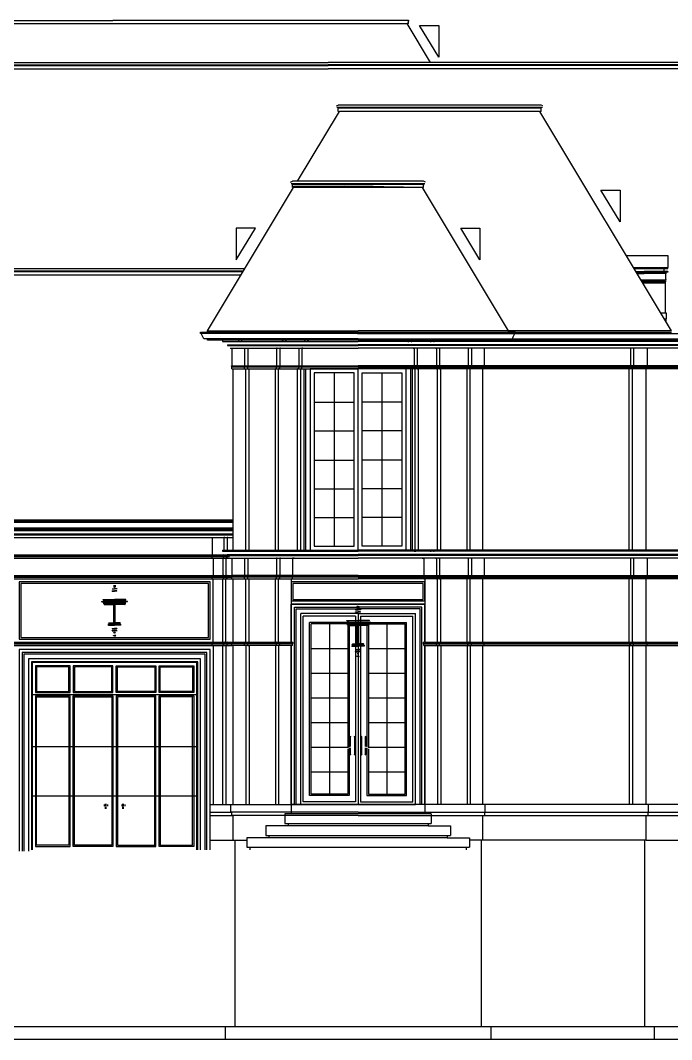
# Model space of a CAD drawing. Header units: metres. Extents: x 0 to 1127, y 0 to 641.
# Drawn here: x 380 to 789, y 0 to 641 of the extents above; entities that cross this region are included whole.
import ezdxf

# ---------------------------------------------------------------- set-up
doc = ezdxf.new("R2010")
doc.units = ezdxf.units.M

msp = doc.modelspace()

# ---------------------------------------------------------------- linework, layer by layer
at = {"layer": 'EL-Door'}
for p, q in [((574.02, 261.5), (574.02, 154.5)), ((610.02, 261.5), (610.02, 154.5)), ((562.54, 246), (585.5, 246)), ((598.54, 246), (621.5, 246)), ((562.54, 230.5), (585.5, 230.5)), ((598.54, 230.5), (621.5, 230.5)), ((562.54, 215), (585.5, 215)), ((598.54, 215), (621.5, 215)), ((562.54, 199.5), (585.5, 199.5)), ((598.54, 199.5), (621.5, 199.5)), ((562.54, 184), (585.5, 184)), ((598.54, 184), (621.5, 184)), ((562.54, 168.5), (585.5, 168.5)), ((598.54, 168.5), (621.5, 168.5))]:
    msp.add_line(p, q, dxfattribs=at)
at = {"layer": 'EL-Door', "color": 8}
for p, q in [((386.75, 217.1), (491.25, 217.1)), ((386.75, 184.47), (491.25, 184.47)), ((386.75, 153.36), (491.25, 153.36)), ((432.51, 147.97), (432.51, 146.85)), ((433.29, 147.11), (433.29, 148.33)), ((433.79, 147.11), (433.79, 148.33)), ((434.53, 147.94), (434.53, 146.87)), ((443.47, 147.94), (443.47, 146.87)), ((444.21, 147.11), (444.21, 148.33)), ((444.71, 147.11), (444.71, 148.33)), ((445.49, 147.97), (445.49, 146.85)), ((433.29, 145.13), (433.29, 146.61)), ((433.79, 145.13), (433.79, 146.61)), ((444.21, 145.13), (444.21, 146.61)), ((444.71, 145.13), (444.71, 146.61))]:
    msp.add_line(p, q, dxfattribs=at)
at = {"layer": 'EL-Door', "color": 1}
for points in [[(592, 148), (556.04, 148), (556.04, 268)], [(592, 268), (556.04, 268)], [(592, 268), (592, 148), (628.04, 148), (628.04, 268)], [(592, 268), (628.04, 268)], [(493, 119.5), (493, 239.5), (385, 239.5), (385, 118.5)]]:
    msp.add_lwpolyline(points, dxfattribs=at)
at = {"layer": 'EL-Door'}
for points in [[(590.5, 266.5), (557.54, 266.5)], [(590.5, 266.5), (590.5, 149.5), (557.54, 149.5), (557.54, 266.5)], [(593.5, 266.5), (593.5, 149.5), (626.54, 149.5), (626.54, 266.5)], [(593.5, 266.5), (626.54, 266.5)], [(586.5, 183.32), (586.5, 153.5), (561.54, 153.5), (561.54, 262.5)], [(586.5, 262.5), (561.54, 262.5)], [(585.5, 261.5), (562.54, 261.5)], [(585.5, 183), (585.5, 154.5), (562.54, 154.5), (562.54, 261.5)], [(585.5, 261.5), (585.5, 183.58)], [(586.5, 262.5), (586.5, 184.08)], [(597.5, 183.32), (597.5, 153.5), (622.54, 153.5), (622.54, 262.5)], [(597.5, 262.5), (597.5, 184.08)], [(597.5, 262.5), (622.54, 262.5)], [(598.5, 183), (598.5, 154.5), (621.54, 154.5), (621.54, 261.5)], [(598.5, 261.5), (598.5, 183.58)], [(598.5, 261.5), (621.54, 261.5)]]:
    msp.add_lwpolyline(points, dxfattribs=at)
at = {"layer": 'EL-Door', "color": 8, "transparency": 33554687}
for points in [[(491.25, 119.5), (491.25, 237.75), (386.75, 237.75), (386.75, 119.5)], [(490.75, 119.5), (490.75, 237.25), (387.25, 237.25), (387.25, 119.5)]]:
    msp.add_lwpolyline(points, dxfattribs=at)
for points in [[(389.25, 218.33), (411, 218.33), (411, 235.25), (389.25, 235.25)], [(390, 219.08), (410.25, 219.08), (410.25, 234.5), (390, 234.5)], [(413, 218.33), (438, 218.33), (438, 235.25), (413, 235.25)], [(413.75, 219.08), (437.25, 219.08), (437.25, 234.5), (413.75, 234.5)], [(465, 218.33), (440, 218.33), (440, 235.25), (465, 235.25)], [(464.25, 219.08), (440.75, 219.08), (440.75, 234.5), (464.25, 234.5)], [(488.75, 218.33), (467, 218.33), (467, 235.25), (488.75, 235.25)], [(488, 219.08), (467.75, 219.08), (467.75, 234.5), (488, 234.5)], [(389.25, 121.5), (411, 121.5), (411, 216.33), (389.25, 216.33)], [(410.25, 122.25), (390, 122.25), (390, 215.58), (410.25, 215.58)], [(438, 121.5), (413, 121.5), (413, 216.33), (438, 216.33)], [(437.25, 122.25), (413.75, 122.25), (413.75, 215.58), (437.25, 215.58)], [(440, 121.5), (465, 121.5), (465, 216.33), (440, 216.33)], [(440.75, 122.25), (464.25, 122.25), (464.25, 215.58), (440.75, 215.58)], [(488.75, 121.5), (467, 121.5), (467, 216.33), (488.75, 216.33)], [(467.75, 122.25), (488, 122.25), (488, 215.58), (467.75, 215.58)]]:
    msp.add_lwpolyline(points, close=True, dxfattribs=at)
at = {"layer": 'EL-Door', "color": 8, "ltscale": 0.5}
for points in [[(587, 184.34), (587, 190.5), (587.5, 191)], [(587.25, 184.44), (587.25, 190.5), (587.5, 190.75)], [(589.5, 191), (590, 190.5), (590, 179.5), (589.5, 179)], [(589.5, 190.75), (589.75, 190.5), (589.75, 179.5), (589.5, 179.25)], [(594.5, 191), (594, 190.5), (594, 179.5), (594.5, 179)], [(594.5, 190.75), (594.25, 190.5), (594.25, 179.5), (594.5, 179.25)], [(597, 184.34), (597, 190.5), (596.5, 191)], [(596.75, 184.44), (596.75, 190.5), (596.5, 190.75)], [(587.5, 179), (587, 179.5), (587, 183.46)], [(587.5, 179.25), (587.25, 179.5), (587.25, 183.5)], [(596.5, 179.25), (596.75, 179.5), (596.75, 183.5)], [(596.5, 179), (597, 179.5), (597, 183.46)]]:
    msp.add_lwpolyline(points, dxfattribs=at)
at = {"layer": 'EL-Roof', "color": 8}
for p, q in [((212.29, 641.24), (438, 641.24)), ((623.71, 641.24), (438, 641.24)), ((247.12, 613.25), (573.33, 613.25)), ((248, 612.75), (573.33, 612.75)), ((836.83, 613.25), (573.33, 613.25)), ((836.83, 612.75), (573.33, 612.75)), ((707.88, 586.5), (578.71, 586.5)), ((707.03, 586), (579.55, 586)), ((634.09, 538.5), (549.91, 538.5)), ((633.25, 538), (550.75, 538)), ((171.86, 483.65), (520.09, 483.65)), ((172.74, 483.15), (519.79, 483.15)), ((592.3, 444.25), (493.5, 444.25)), ((592, 445), (497.5, 445)), ((591.7, 444.25), (690.5, 444.25)), ((592, 445), (789.08, 445)), ((592, 445), (686.5, 445)), ((675.15, 444.25), (793.09, 444.25)), ((592, 440.87), (497.5, 440.87)), ((592, 440.87), (686.5, 440.87)), ((592, 440.87), (686.5, 440.87)), ((677.18, 440.87), (828.85, 440.87)), ((689, 440.87), (789.08, 440.87)), ((513.5, 325.25), (59, 325.25)), ((513.5, 326), (63, 326)), ((513.5, 321.87), (63, 321.87))]:
    msp.add_line(p, q, dxfattribs=at)
at = {"layer": 'EL-Roof', "color": 1}
for p, q in [((623.71, 641.24), (624.08, 641.24)), ((623.71, 639.24), (623.71, 641.24)), ((213.04, 639.24), (622.96, 639.24)), ((248, 614.75), (573.33, 614.75)), ((248.75, 610.75), (573.33, 610.75)), ((835.83, 614.75), (573.33, 614.75)), ((836.83, 610.75), (573.33, 610.75)), ((173.49, 481.15), (518.59, 481.15))]:
    msp.add_line(p, q, dxfattribs=at)
at = {"layer": 'EL-Roof'}
for p, q in [((707.03, 588), (579.55, 588)), ((707.03, 584), (580.3, 584)), ((707.03, 584), (706.28, 584)), ((708.13, 587.45), (707.03, 588)), ((707.03, 586), (707.41, 586)), ((707.03, 584), (707.03, 586)), ((549.65, 539.45), (550.75, 540)), ((633.25, 540), (550.75, 540)), ((634.35, 539.45), (633.25, 540)), ((550.75, 538), (550.37, 538)), ((550.75, 536), (550.75, 538)), ((550.75, 536), (551.5, 536)), ((633.25, 536), (551.5, 536)), ((633.25, 536), (632.5, 536)), ((633.25, 538), (633.63, 538)), ((633.25, 536), (633.25, 538)), ((172.74, 485.15), (520.99, 485.15)), ((789.08, 446), (686.5, 446))]:
    msp.add_line(p, q, dxfattribs=at)
at = {"layer": 'EL-Roof', "color": 1}
for points in [[(637.65, 614.75), (622.96, 639.24)], [(779.83, 440), (828.85, 440)]]:
    msp.add_lwpolyline(points, dxfattribs=at)
at = {"layer": 'EL-Roof'}
for points in [[(553.9, 540), (580.3, 584)], [(789.08, 446), (706.28, 584)], [(497.5, 446), (551.5, 536)], [(551.5, 536), (601.5, 537)], [(551.5, 536), (551.5, 537), (601.5, 537)], [(633.25, 536), (583.25, 537)], [(686.5, 446), (632.5, 536)], [(497.5, 440), (497.5, 440.87), (495, 440.87), (494.4, 442.2), (493.5, 444.25), (493, 444.25), (493, 445), (497.5, 445), (497.5, 446)], [(497.5, 446), (592, 446)], [(686.5, 446), (592, 446)], [(686.5, 440), (686.5, 440.87), (689, 440.87), (689.6, 442.2), (690.5, 444.25), (691, 444.25), (691, 445), (686.5, 445), (686.5, 446)], [(592, 440), (497.5, 440)], [(592, 440), (686.5, 440)], [(677.7, 440), (789.08, 440)], [(63, 327), (513.5, 327)], [(513.5, 321), (63, 321)]]:
    msp.add_lwpolyline(points, dxfattribs=at)
at = {"layer": 'EL-Stair'}
for points in [[(638.04, 142), (546.04, 142), (546.04, 136), (638.04, 136)], [(638.04, 142), (638.04, 136)], [(548.04, 136), (548.04, 134.5), (534.04, 134.5), (534.04, 128.5), (650.04, 128.5)], [(636.04, 136), (636.04, 134.5), (650.04, 134.5), (650.04, 128.5)], [(536.04, 128.5), (536.04, 127), (522.04, 127), (522.04, 121), (662.04, 121)], [(648.04, 128.5), (648.04, 127), (662.04, 127), (662.04, 121)], [(524.04, 121), (524.04, 119.5)], [(660.04, 121), (660.04, 119.5)]]:
    msp.add_lwpolyline(points, dxfattribs=at)
at = {"layer": 'EL-Trim', "color": 8}
for p, q in [((507.75, 439.25), (592, 439.25)), ((509.87, 437.13), (592, 437.13)), ((509.87, 436.63), (592, 436.63)), ((676.25, 439.25), (592, 439.25)), ((674.13, 437.13), (592, 437.13)), ((674.13, 436.63), (592, 436.63)), ((828.85, 436.63), (674.06, 436.63)), ((828.85, 437.13), (674.12, 437.13)), ((828.85, 439.25), (676.25, 439.25)), ((765.08, 437.13), (765.08, 436.63)), ((767.08, 439.25), (766.58, 439.25)), ((767.08, 440), (767.08, 439.25)), ((767.08, 437.13), (767.08, 436.63)), ((769.08, 439.25), (768.58, 439.25)), ((769.08, 440), (769.08, 439.25)), ((512.75, 435), (592, 435)), ((671.25, 435), (592, 435)), ((828.85, 435), (671.25, 435)), ((763.21, 435), (763.21, 424)), ((765.21, 435), (765.21, 424)), ((512.2, 423.73), (512.75, 424)), ((512.31, 423.25), (592, 423.25)), ((512.75, 424), (592, 424)), ((671.25, 424), (592, 424)), ((671.69, 423.25), (592, 423.25)), ((671.8, 423.73), (671.25, 424)), ((828.84, 424), (671.25, 424)), ((828.84, 423.25), (671.67, 423.25)), ((763.75, 423.73), (763.21, 424)), ((765.75, 423.73), (765.21, 424)), ((774.38, 423.73), (773.83, 424)), ((592, 423), (512.56, 423)), ((592, 423), (671.44, 423)), ((671.25, 423), (828.84, 423)), ((762.46, 308), (762.46, 422)), ((763.21, 422), (763.21, 423)), ((764.46, 308), (764.46, 422)), ((765.21, 422), (765.21, 423)), ((767.08, 308), (767.08, 307.25)), ((769.08, 308), (769.08, 307.25)), ((506.75, 307.25), (592, 307.25)), ((509.88, 305.13), (592, 305.13)), ((509.91, 304.63), (592, 304.63)), ((987.58, 307.25), (592, 307.25)), ((984.47, 305.13), (592, 305.13)), ((984.46, 304.63), (592, 304.63)), ((763.21, 303), (763.21, 292)), ((763.71, 303), (763.21, 303)), ((765.08, 305.13), (765.08, 304.63)), ((765.21, 303), (765.21, 292)), ((765.71, 303), (765.21, 303)), ((767.08, 305.13), (767.08, 304.63)), ((592, 291.25), (512.31, 291.25)), ((592, 291), (512.56, 291)), ((592, 292), (512.75, 292)), ((592, 292), (981.58, 292)), ((592, 291.25), (982.03, 291.25)), ((592, 291), (981.77, 291)), ((762.45, 250), (762.45, 290)), ((763.75, 291.73), (763.21, 292)), ((763.21, 290), (763.21, 291)), ((764.45, 250), (764.45, 290)), ((765.75, 291.73), (765.21, 292)), ((765.21, 290), (765.21, 291)), ((551.24, 249.25), (512.33, 249.25)), ((550.98, 249), (512.75, 249)), ((632.84, 249.25), (671.67, 249.25)), ((633.1, 249), (671.25, 249)), ((671.25, 249), (981.77, 249, 0.75)), ((671.67, 249.25), (982.04, 249.25)), ((763.21, 248), (762.45, 248)), ((763.76, 249.73), (763.21, 250)), ((763.21, 248), (763.21, 249)), ((763.21, 249), (763.4, 249)), ((764.45, 248), (764.46, 148)), ((765.76, 249.73), (765.21, 250)), ((765.21, 249), (765.4, 249)), ((765.21, 248), (765.21, 249)), ((499, 143), (512.46, 143)), ((592, 143), (512, 143)), ((592, 143), (982.33, 143))]:
    msp.add_line(p, q, dxfattribs=at)
for points in [[(762.46, 250), (762.46, 250)], [(762.46, 248), (762.46, 148)]]:
    msp.add_lwpolyline(points, dxfattribs=at)
at = {"layer": 'EL-Window'}
for p, q in [((577.01, 419.5), (577.01, 310.5)), ((607.01, 419.5), (607.01, 310.5)), ((564.5, 401), (589.52, 401)), ((619.5, 401), (594.53, 401)), ((564.5, 383), (589.52, 383)), ((619.5, 383), (594.53, 383)), ((564.5, 364.5), (589.52, 364.5)), ((619.5, 364.5), (594.53, 364.5)), ((564.5, 346.5), (589.52, 346.5)), ((619.5, 346.5), (594.53, 346.5)), ((564.5, 328.5), (589.52, 328.5)), ((619.5, 328.5), (594.53, 328.5))]:
    msp.add_line(p, q, dxfattribs=at)
at = {"layer": 'EL-Window', "color": 1}
for points in [[(562, 422), (562, 308), (592.02, 308), (592.02, 422)], [(622, 422), (562, 422)], [(622, 422), (622, 308), (592.03, 308)]]:
    msp.add_lwpolyline(points, dxfattribs=at)
at = {"layer": 'EL-Window', "color": 8}
for points in [[(564.5, 419.5), (564.5, 310.5), (589.52, 310.5), (589.52, 419.5)], [(619.5, 419.5), (619.5, 310.5), (594.53, 310.5), (594.53, 419.5)]]:
    msp.add_lwpolyline(points, close=True, dxfattribs=at)
at = {"layer": 'FP-Footing'}
for p, q in [((514.5, 119.5), (514.5, 8)), ((669.5, 119.5), (669.5, 8)), ((772.08, 119.5), (772.08, 8)), ((1126.8, 8, -24.5), (0, 8, -2.31)), ((508.5, 8), (508.5, 0)), ((675.5, 8), (675.5, 0)), ((778.08, 8), (778.08, 0)), ((1126.8, 0, -24.5), (0, 0, -2.31))]:
    msp.add_line(p, q, dxfattribs=at)
at = {"layer": 'FP-Hatch'}
for p, q in [((437.43, 283.7), (437.5, 283.7)), ((437.5, 283.7), (439, 283.7)), ((437.5, 283.51), (439, 283.51)), ((437.5, 282.2), (439, 282.2)), ((437.69, 282.38), (439, 282.38)), ((438.4, 285.4), (438.34, 285.4)), ((438.4, 285.4), (439, 285.4)), ((439, 285.59), (438.42, 285.59)), ((438.44, 284.65), (439, 284.65)), ((438.53, 284.84), (439, 284.84)), ((439, 285.59), (439.58, 285.59)), ((439.6, 285.4), (439, 285.4)), ((439.47, 284.84), (439, 284.84)), ((439.56, 284.65), (439, 284.65)), ((440.5, 283.7), (439, 283.7)), ((440.5, 283.51), (439, 283.51)), ((440.31, 282.38), (439, 282.38)), ((440.5, 282.2), (439, 282.2)), ((439.6, 285.4), (439.66, 285.4)), ((440.57, 283.7), (440.5, 283.7)), ((431.87, 276.57), (431.87, 276.95)), ((431.87, 276.95), (439, 276.95)), ((431.87, 276.57), (439, 276.57)), ((446.12, 276.95), (439, 276.95)), ((446.12, 276.57), (439, 276.57)), ((446.12, 276.57), (446.12, 276.95)), ((430.87, 275.62), (430.94, 275.62)), ((430.94, 275.45), (430.94, 275.62)), ((430.94, 275.62), (439, 275.62)), ((430.94, 275.45), (431.69, 275.45)), ((431.69, 275.45), (439, 275.45)), ((431.87, 275.26), (439, 275.26)), ((431.87, 274.32), (432.02, 274.32)), ((432.02, 274.32), (439, 274.32)), ((432.36, 274.13), (432.21, 274.13)), ((432.36, 274.13), (439, 274.13)), ((432.44, 273.76), (432.37, 273.76)), ((432.44, 273.76), (438.81, 273.76)), ((432.63, 273.68), (438.55, 273.68)), ((438.55, 262.04), (438.55, 273.76)), ((438.62, 262.04), (438.62, 273.76)), ((447.06, 275.62), (439, 275.62)), ((446.31, 275.45), (439, 275.45)), ((446.12, 275.26), (439, 275.26)), ((445.97, 274.32), (439, 274.32)), ((445.64, 274.13), (439, 274.13)), ((445.55, 273.76), (439.19, 273.76)), ((439.37, 262.04), (439.37, 273.76)), ((439.45, 262.04), (439.45, 273.76)), ((445.36, 273.68), (439.45, 273.68)), ((445.55, 273.76), (445.63, 273.76)), ((445.64, 274.13), (445.79, 274.13)), ((446.12, 274.32), (445.97, 274.32)), ((447.06, 275.45), (446.31, 275.45)), ((447.06, 275.45), (447.06, 275.62)), ((447.13, 275.62), (447.06, 275.62)), ((590.45, 270.51), (590.51, 270.51)), ((590.51, 270.51), (592.01, 270.51)), ((590.51, 270.32), (592.01, 270.32)), ((591.41, 272.21), (591.36, 272.21)), ((591.41, 272.21), (592.01, 272.21)), ((592.01, 272.4), (591.43, 272.4)), ((591.45, 271.46), (592.01, 271.46)), ((591.54, 271.65), (592.01, 271.65)), ((592.01, 272.4), (592.59, 272.4)), ((592.61, 272.21), (592.01, 272.21)), ((592.48, 271.65), (592.01, 271.65)), ((592.58, 271.46), (592.01, 271.46)), ((593.51, 270.51), (592.01, 270.51)), ((593.51, 270.32), (592.01, 270.32)), ((592.61, 272.21), (592.67, 272.21)), ((593.58, 270.51), (593.51, 270.51)), ((584.89, 263.39), (584.89, 263.76)), ((584.89, 263.76), (592.01, 263.76)), ((584.89, 263.39), (592.01, 263.39)), ((590.51, 269.01), (592.01, 269.01)), ((590.7, 269.2), (592.01, 269.2)), ((593.33, 269.2), (592.01, 269.2)), ((593.51, 269.01), (592.01, 269.01)), ((599.14, 263.76), (592.01, 263.76)), ((599.14, 263.39), (592.01, 263.39)), ((599.14, 263.39), (599.14, 263.76)), ((434.79, 260.94), (434.86, 260.94)), ((434.86, 260.86), (434.86, 260.94)), ((434.86, 260.94), (439, 260.94)), ((434.86, 260.86), (435.05, 260.86)), ((435.05, 260.86), (439, 260.86)), ((435.14, 260.76), (435.88, 260.76)), ((435.3, 262.04), (435.23, 262)), ((435.25, 261.47), (435.25, 261.66)), ((435.25, 261.66), (439, 261.66)), ((435.25, 261.47), (439, 261.47)), ((435.3, 262.04), (439, 262.04)), ((435.47, 262.11), (438.55, 262.11)), ((435.88, 260.76), (439, 260.76)), ((437.43, 257.15), (437.5, 257.15)), ((437.5, 258.65), (439, 258.65)), ((437.5, 257.34), (439, 257.34)), ((437.5, 257.15), (439, 257.15)), ((437.69, 258.47), (439, 258.47)), ((442.7, 262.04), (439, 262.04)), ((442.75, 261.66), (439, 261.66)), ((442.75, 261.47), (439, 261.47)), ((443.14, 260.94), (439, 260.94)), ((442.95, 260.86), (439, 260.86)), ((442.12, 260.76), (439, 260.76)), ((440.5, 258.65), (439, 258.65)), ((440.31, 258.47), (439, 258.47)), ((440.5, 257.34), (439, 257.34)), ((440.5, 257.15), (439, 257.15)), ((442.53, 262.11), (439.45, 262.11)), ((440.57, 257.15), (440.5, 257.15)), ((442.86, 260.76), (442.12, 260.76)), ((442.7, 262.04), (442.77, 262)), ((442.75, 261.47), (442.75, 261.66)), ((443.14, 260.86), (442.95, 260.86)), ((443.14, 260.86), (443.14, 260.94)), ((443.21, 260.94), (443.14, 260.94)), ((583.88, 262.44), (583.95, 262.44)), ((583.95, 262.26), (583.95, 262.44)), ((583.95, 262.44), (592.01, 262.44)), ((583.95, 262.26), (584.7, 262.26)), ((584.7, 262.26), (592.01, 262.26)), ((584.89, 262.07), (592.01, 262.07)), ((584.89, 261.14), (585.04, 261.14)), ((585.04, 261.14), (592.01, 261.14)), ((585.38, 260.95), (585.23, 260.95)), ((585.38, 260.95), (592.01, 260.95)), ((585.46, 260.57), (585.38, 260.57)), ((585.46, 260.57), (591.83, 260.57)), ((585.65, 260.5), (591.56, 260.5)), ((591.56, 248.85), (591.56, 260.57)), ((591.64, 248.85), (591.64, 260.57)), ((600.08, 262.44), (592.01, 262.44)), ((599.33, 262.26), (592.01, 262.26)), ((599.14, 262.07), (592.01, 262.07)), ((598.99, 261.14), (592.01, 261.14)), ((598.65, 260.95), (592.01, 260.95)), ((598.57, 260.57), (592.2, 260.57)), ((592.39, 248.85), (592.39, 260.57)), ((592.46, 248.85), (592.46, 260.57)), ((598.38, 260.5), (592.46, 260.5)), ((598.57, 260.57), (598.64, 260.57)), ((598.65, 260.95), (598.8, 260.95)), ((599.14, 261.14), (598.99, 261.14)), ((600.08, 262.26), (599.33, 262.26)), ((600.08, 262.26), (600.08, 262.44)), ((600.14, 262.44), (600.08, 262.44)), ((438.4, 254.33), (438.34, 254.33)), ((438.4, 254.33), (439, 254.33)), ((439, 254.14), (438.42, 254.14)), ((438.44, 256.2), (439, 256.2)), ((438.53, 256.01), (439, 256.01)), ((439.56, 256.2), (439, 256.2)), ((439.47, 256.01), (439, 256.01)), ((439.6, 254.33), (439, 254.33)), ((439, 254.14), (439.58, 254.14)), ((439.6, 254.33), (439.66, 254.33)), ((587.8, 247.76), (587.87, 247.76)), ((587.87, 247.67), (587.87, 247.76)), ((587.87, 247.76), (592.01, 247.76)), ((587.87, 247.67), (588.06, 247.67)), ((588.06, 247.67), (592.01, 247.67)), ((588.15, 247.58), (588.9, 247.58)), ((588.31, 248.85), (588.24, 248.82)), ((588.26, 248.29), (588.26, 248.48)), ((588.26, 248.48), (592.01, 248.48)), ((588.26, 248.29), (592.01, 248.29)), ((588.31, 248.85), (592.01, 248.85)), ((588.48, 248.93), (591.56, 248.93)), ((588.9, 247.58), (592.01, 247.58)), ((590.45, 243.97), (590.51, 243.97)), ((590.51, 245.47), (592.01, 245.47)), ((590.51, 244.16), (592.01, 244.16)), ((590.51, 243.97), (592.01, 243.97)), ((590.7, 245.28), (592.01, 245.28)), ((595.71, 248.85), (592.01, 248.85)), ((595.76, 248.48), (592.01, 248.48)), ((595.76, 248.29), (592.01, 248.29)), ((596.15, 247.76), (592.01, 247.76)), ((595.97, 247.67), (592.01, 247.67)), ((595.13, 247.58), (592.01, 247.58)), ((593.51, 245.47), (592.01, 245.47)), ((593.33, 245.28), (592.01, 245.28)), ((593.51, 244.16), (592.01, 244.16)), ((593.51, 243.97), (592.01, 243.97)), ((595.54, 248.93), (592.46, 248.93)), ((593.58, 243.97), (593.51, 243.97)), ((595.87, 247.58), (595.13, 247.58)), ((595.71, 248.85), (595.78, 248.82)), ((595.76, 248.29), (595.76, 248.48)), ((596.15, 247.67), (595.97, 247.67)), ((596.15, 247.67), (596.15, 247.76)), ((596.22, 247.76), (596.15, 247.76)), ((591.41, 241.14), (591.36, 241.14)), ((591.41, 241.14), (592.01, 241.14)), ((592.01, 240.95), (591.43, 240.95)), ((591.45, 243.02), (592.01, 243.02)), ((591.54, 242.83), (592.01, 242.83)), ((592.58, 243.02), (592.01, 243.02)), ((592.48, 242.83), (592.01, 242.83)), ((592.61, 241.14), (592.01, 241.14)), ((592.01, 240.95), (592.59, 240.95)), ((592.61, 241.14), (592.67, 241.14))]:
    msp.add_line(p, q, dxfattribs=at)
for points in [[(437.5, 283.7), (437.5, 283.51)], [(437.5, 282.2), (437.5, 282.38), (437.69, 282.38)], [(438.42, 285.59), (438.34, 285.59), (438.25, 285.49), (438.25, 285.49), (438.34, 285.4)], [(438.53, 284.84), (438.44, 284.74), (438.44, 284.65)], [(439.47, 284.84), (439.56, 284.74), (439.56, 284.65)], [(439.58, 285.59), (439.66, 285.59), (439.75, 285.49), (439.75, 285.49), (439.66, 285.4)], [(440.5, 282.2), (440.5, 282.38), (440.31, 282.38)], [(440.5, 283.7), (440.5, 283.51)], [(438.81, 272.26), (438.81, 274.13), (439.19, 274.13), (439.19, 272.26)], [(590.51, 270.51), (590.51, 270.32)], [(591.43, 272.4), (591.36, 272.4), (591.26, 272.31), (591.26, 272.31), (591.36, 272.21)], [(591.54, 271.65), (591.45, 271.56), (591.45, 271.46)], [(592.48, 271.65), (592.58, 271.56), (592.58, 271.46)], [(592.59, 272.4), (592.67, 272.4), (592.76, 272.31), (592.76, 272.31), (592.67, 272.21)], [(593.51, 270.51), (593.51, 270.32)], [(590.51, 269.01), (590.51, 269.2), (590.7, 269.2)], [(593.51, 269.01), (593.51, 269.2), (593.33, 269.2)], [(437.5, 258.65), (437.5, 258.47), (437.69, 258.47)], [(437.5, 257.15), (437.5, 257.34)], [(440.5, 258.65), (440.5, 258.47), (440.31, 258.47)], [(440.5, 257.15), (440.5, 257.34)], [(592.2, 259.07), (592.2, 260.95), (591.83, 260.95), (591.83, 259.07)], [(438.42, 254.14), (438.34, 254.14), (438.25, 254.23), (438.25, 254.23), (438.34, 254.33)], [(438.53, 256.01), (438.44, 256.11), (438.44, 256.2)], [(439.47, 256.01), (439.56, 256.11), (439.56, 256.2)], [(439.58, 254.14), (439.66, 254.14), (439.75, 254.23), (439.75, 254.23), (439.66, 254.33)], [(590.51, 245.47), (590.51, 245.28), (590.7, 245.28)], [(590.51, 243.97), (590.51, 244.16)], [(593.51, 245.47), (593.51, 245.28), (593.33, 245.28)], [(593.51, 243.97), (593.51, 244.16)], [(591.43, 240.95), (591.36, 240.95), (591.26, 241.05), (591.26, 241.05), (591.36, 241.14)], [(591.54, 242.83), (591.45, 242.92), (591.45, 243.02)], [(592.48, 242.83), (592.58, 242.92), (592.58, 243.02)], [(592.59, 240.95), (592.67, 240.95), (592.76, 241.05), (592.76, 241.05), (592.67, 241.14)]]:
    msp.add_lwpolyline(points, dxfattribs=at)
at = {"layer": 'FP-Note'}
for points in [[(630.72, 638.11), (642.72, 638.11), (642.72, 618.11), (630.72, 638.11)], [(744.7, 534.52), (756.7, 534.52), (756.7, 514.52), (744.7, 534.52)], [(527.48, 510.52), (515.48, 510.52), (515.48, 490.52), (527.48, 510.52)], [(656.52, 510.52), (668.52, 510.52), (668.52, 490.52), (656.52, 510.52)]]:
    msp.add_lwpolyline(points, dxfattribs=at)
at = {"layer": 'FP-Proposed Wall', "color": 1}
for p, q in [((623.71, 639.24), (622.96, 639.24)), ((786.76, 483.31), (784.32, 483.31)), ((785.32, 482), (785.32, 478)), ((785.82, 482), (785.32, 482)), ((786.76, 483.31), (786.76, 482.81)), ((785.32, 476), (784.94, 476)), ((785.87, 477.73), (785.32, 478)), ((785.32, 477), (785.51, 477)), ((785.32, 476), (785.32, 477)), ((785.94, 457), (782.44, 457)), ((785.48, 453.5), (785.48, 452)), ((512.75, 422), (592, 422)), ((828.84, 422), (592, 422)), ((671.25, 422), (592, 422)), ((78.25, 316), (513.5, 316)), ((987.58, 308), (779.83, 308)), ((79, 303), (512.75, 303)), ((512.75, 303), (592, 303)), ((982.58, 303), (592, 303)), ((79, 290), (512.75, 290)), ((512.75, 290), (592, 290)), ((981.58, 290), (592, 290)), ((634.04, 148), (550.04, 148)), ((499, 141), (513.5, 141)), ((592, 141), (512.46, 141)), ((592, 141), (774.12, 141)), ((636.04, 134.5), (548.04, 134.5)), ((499, 125.5), (514.5, 125.5)), ((513.5, 125.5), (522.04, 125.5)), ((648.04, 127), (536.04, 127)), ((773.08, 125.5), (662.04, 125.5))]:
    msp.add_line(p, q, dxfattribs=at)
at = {"layer": 'FP-Proposed Wall'}
for p, q in [((578.45, 587.45), (579.55, 588)), ((579.55, 586), (579.17, 586)), ((579.55, 584), (579.55, 586)), ((579.55, 584), (580.3, 584)), ((506.75, 440), (506.75, 439.25)), ((506.75, 439.25), (507.75, 439.25)), ((509.87, 437.13), (509.87, 436.63)), ((674.12, 437.13), (674.12, 436.63)), ((677.25, 439.25), (676.25, 439.25)), ((677.25, 440), (677.25, 439.25)), ((776.71, 437.13), (776.71, 436.63)), ((779.83, 439.25), (778.83, 439.25)), ((779.83, 440), (779.83, 439.25)), ((511.75, 435), (512.75, 435)), ((512.75, 435), (512.75, 424)), ((671.25, 435), (671.25, 424)), ((672.25, 435), (671.25, 435)), ((773.83, 435), (773.83, 424)), ((774.83, 435), (773.83, 435)), ((512.2, 423.73), (512.75, 424)), ((671.8, 423.73), (671.25, 424)), ((774.38, 423.73), (773.83, 424)), ((512.75, 422), (512.75, 423)), ((513.5, 308), (513.5, 422)), ((670.5, 308), (670.5, 422)), ((671.25, 422), (671.25, 423)), ((773.08, 308), (773.08, 422)), ((773.83, 422), (773.83, 423)), ((506.75, 308), (506.75, 307.25)), ((506.75, 308), (592, 308)), ((556.79, 308), (556.79, 307.25)), ((779.83, 308), (592, 308)), ((627.29, 308), (627.29, 307.25)), ((677.25, 308), (677.25, 307.25)), ((779.83, 308), (779.83, 307.25)), ((509.88, 305.13), (509.88, 304.63)), ((511.75, 303), (512.75, 303)), ((512.75, 303), (512.75, 292)), ((550.79, 303), (550.79, 292)), ((551.79, 303), (550.79, 303)), ((553.67, 305.13), (553.67, 304.63)), ((556.79, 307.25), (555.79, 307.25)), ((627.29, 307.25), (628.29, 307.25)), ((630.42, 305.13), (630.42, 304.63)), ((632.29, 303), (633.29, 303)), ((633.29, 303), (633.29, 292)), ((671.25, 303), (671.25, 292)), ((672.25, 303), (671.25, 303)), ((674.12, 305.13), (674.12, 304.63)), ((773.83, 303), (773.83, 292)), ((774.83, 303), (773.83, 303)), ((776.71, 305.13), (776.71, 304.63)), ((512.2, 291.73), (512.75, 292)), ((512.75, 290), (512.75, 291)), ((513.5, 250), (513.5, 290)), ((551.34, 291.73), (550.79, 292)), ((550.79, 291), (550.98, 291)), ((550.79, 290), (550.79, 291)), ((632.74, 291.73), (633.29, 292)), ((633.29, 291), (633.1, 291)), ((633.29, 290), (633.29, 291)), ((633.29, 290), (634.04, 290)), ((670.5, 250), (670.5, 290)), ((671.8, 291.73), (671.25, 292)), ((671.25, 290), (671.25, 291)), ((773.08, 250), (773.08, 290)), ((774.38, 291.73), (773.83, 292)), ((773.83, 290), (773.83, 291)), ((592.04, 273.97), (550.04, 273.97)), ((592.04, 273.97), (633.29, 273.97)), ((512.2, 249.73), (512.75, 250)), ((512.75, 249), (512.56, 249)), ((512.75, 248), (512.75, 249)), ((513.5, 148), (513.5, 248)), ((550.04, 250), (550.79, 250)), ((550.79, 248), (550.04, 248)), ((551.34, 249.73), (550.79, 250)), ((550.79, 249), (550.98, 249)), ((550.79, 248), (550.79, 249)), ((632.74, 249.73), (633.29, 250)), ((633.29, 249), (633.1, 249)), ((634.04, 250), (633.29, 250)), ((633.29, 248), (633.29, 249)), ((633.29, 248), (634.04, 248)), ((670.5, 148), (670.5, 248)), ((671.8, 249.73), (671.25, 250)), ((671.25, 249), (671.44, 249)), ((671.25, 248), (671.25, 249)), ((773.08, 148), (773.08, 248)), ((774.38, 249.73), (773.83, 250)), ((773.83, 249), (774.02, 249)), ((773.83, 248), (773.83, 249)), ((499, 148), (512, 148)), ((512.46, 143), (512.46, 141)), ((671.54, 143), (671.54, 141)), ((774.12, 143), (774.12, 141)), ((513.5, 125.5), (513.5, 141)), ((670.5, 125.5), (670.5, 141)), ((773.08, 125.5), (773.08, 141))]:
    msp.add_line(p, q, dxfattribs=at)
at = {"layer": 'FP-Proposed Wall', "color": 8}
for p, q in [((767, 482.81), (771.94, 482.81)), ((786.76, 482.81), (771.94, 482.81)), ((769.88, 478), (785.32, 478)), ((770.33, 477.25), (785.76, 477.25)), ((770.48, 477), (785.32, 477)), ((518.87, 440), (518.87, 439.25)), ((518.87, 439.25), (519.37, 439.25)), ((520.87, 437.13), (520.87, 436.63)), ((542.67, 437.13), (542.67, 436.63)), ((544.67, 439.25), (544.17, 439.25)), ((544.67, 440), (544.67, 439.25)), ((556.62, 437.13), (556.62, 436.63)), ((558.63, 439.25), (558.13, 439.25)), ((558.63, 440), (558.63, 439.25)), ((625.37, 440), (625.37, 439.25)), ((625.37, 439.25), (625.87, 439.25)), ((627.37, 437.13), (627.37, 436.63)), ((639.41, 440), (639.41, 439.25)), ((639.41, 439.25), (639.91, 439.25)), ((641.42, 437.13), (641.42, 436.63)), ((663.12, 437.13), (663.12, 436.63)), ((665.13, 439.25), (664.63, 439.25)), ((665.13, 440), (665.13, 439.25)), ((522.25, 435), (522.75, 435)), ((522.75, 435), (522.75, 424)), ((540.79, 435), (540.79, 424)), ((541.29, 435), (540.79, 435)), ((554.75, 435), (554.75, 424)), ((629.25, 435), (629.25, 424)), ((642.79, 435), (643.29, 435)), ((643.29, 435), (643.29, 424)), ((661.25, 435), (661.25, 424)), ((661.75, 435), (661.25, 435)), ((522.2, 423.73), (522.75, 424)), ((541.34, 423.73), (540.79, 424)), ((555.3, 423.73), (554.75, 424)), ((628.7, 423.73), (629.25, 424)), ((642.74, 423.73), (643.29, 424)), ((661.8, 423.73), (661.25, 424)), ((522.75, 423), (522.56, 423)), ((522.75, 422), (522.75, 423)), ((522.75, 422), (523.5, 422)), ((523.5, 308), (523.5, 422)), ((540.79, 422), (540.04, 422)), ((540.04, 308), (540.04, 422)), ((540.79, 423), (540.98, 423)), ((540.79, 422), (540.79, 423)), ((554.75, 422), (554, 422)), ((554, 308), (554, 422)), ((554.75, 423), (554.94, 423)), ((554.75, 422), (554.75, 423)), ((629.25, 423), (629.06, 423)), ((629.25, 422), (629.25, 423)), ((629.25, 422), (630, 422)), ((630, 308), (630, 422)), ((643.29, 423), (643.1, 423)), ((643.29, 422), (643.29, 423)), ((643.29, 422), (644.04, 422)), ((644.04, 308), (644.04, 422)), ((661.25, 422), (660.5, 422)), ((660.5, 308), (660.5, 422)), ((661.25, 423), (661.44, 423)), ((661.25, 422), (661.25, 423)), ((381.63, 321), (381.63, 320.25)), ((496.37, 321), (496.37, 320.25)), ((511.63, 321), (511.63, 320.25)), ((73.25, 320.25), (513.5, 320.25)), ((75.38, 318.13), (513.5, 318.13)), ((75.38, 317.63), (513.5, 317.63)), ((498.38, 318.13), (498.38, 317.63)), ((499.75, 316), (500.25, 316)), ((500.25, 316), (500.25, 305)), ((507.75, 316), (507.75, 308)), ((508.25, 316), (507.75, 316)), ((509.63, 318.13), (509.63, 317.63)), ((518.87, 308), (518.87, 307.25)), ((544.67, 308), (544.67, 307.25)), ((639.41, 308), (639.41, 307.25)), ((665.13, 308), (665.13, 307.25)), ((77.81, 304.25), (511.02, 304.25)), ((78.25, 305), (509.87, 305)), ((78.25, 304), (511.29, 304)), ((499.7, 304.73), (500.25, 305)), ((500.25, 303), (500.25, 304)), ((500.25, 303), (501, 303)), ((501, 303), (501, 292)), ((507, 303), (507, 292)), ((507.75, 303), (507, 303)), ((508.3, 304.73), (507.75, 305)), ((507.75, 303), (507.75, 304)), ((518.87, 307.25), (519.37, 307.25)), ((520.88, 305.13), (520.88, 304.63)), ((522.25, 303), (522.75, 303)), ((522.75, 303), (522.75, 292)), ((540.79, 303), (540.79, 292)), ((541.29, 303), (540.79, 303)), ((542.67, 305.13), (542.67, 304.63)), ((544.67, 307.25), (544.17, 307.25)), ((639.41, 307.25), (639.91, 307.25)), ((641.42, 305.13), (641.42, 304.63)), ((642.79, 303), (643.29, 303)), ((643.29, 303), (643.29, 292)), ((661.25, 303), (661.25, 292)), ((661.75, 303), (661.25, 303)), ((663.12, 305.13), (663.12, 304.63)), ((665.13, 307.25), (664.63, 307.25)), ((77.81, 291.25), (512.31, 291.25)), ((78.06, 291), (512.75, 291)), ((78.25, 292), (512.75, 292)), ((499.7, 291.73), (500.25, 292)), ((500.25, 290), (500.25, 291)), ((500.25, 290), (501, 290)), ((501, 250), (501, 290)), ((507.75, 290), (507, 290)), ((507, 250), (507, 290)), ((508.3, 291.73), (507.75, 292)), ((507.75, 290), (507.75, 291)), ((522.2, 291.73), (522.75, 292)), ((522.75, 291), (522.56, 291)), ((522.75, 290), (522.75, 291)), ((522.75, 290), (523.5, 290)), ((523.5, 250), (523.5, 290)), ((540.79, 290), (540.04, 290)), ((540.04, 250), (540.04, 290)), ((541.34, 291.73), (540.79, 292)), ((540.79, 291), (540.98, 291)), ((540.79, 290), (540.79, 291)), ((642.74, 291.73), (643.29, 292)), ((643.29, 291), (643.1, 291)), ((643.29, 290), (643.29, 291)), ((643.29, 290), (644.04, 290)), ((644.04, 250), (644.04, 290)), ((661.25, 290), (660.5, 290)), ((660.5, 250), (660.5, 290)), ((661.8, 291.73), (661.25, 292)), ((661.25, 291), (661.44, 291)), ((661.25, 290), (661.25, 291)), ((77.81, 249.25), (522.93, 249.25)), ((78.06, 249), (512.75, 249)), ((499.7, 249.73), (500.25, 250)), ((500.25, 248), (500.25, 249)), ((500.25, 248), (501, 248)), ((507, 148), (507, 248)), ((507.75, 248), (507, 248)), ((508.3, 249.73), (507.75, 250)), ((507.75, 248), (507.75, 249)), ((522.2, 249.73), (522.75, 250)), ((522.75, 249), (522.56, 249)), ((522.75, 248), (522.75, 249)), ((522.75, 248), (523.5, 248)), ((540.79, 248), (540.04, 248)), ((541.34, 249.73), (540.79, 250)), ((540.79, 249), (540.98, 249)), ((540.79, 248), (540.79, 249)), ((642.74, 249.73), (643.29, 250)), ((643.29, 249), (643.1, 249)), ((643.29, 248), (643.29, 249)), ((643.29, 248), (644.04, 248)), ((661.25, 248), (660.5, 248)), ((661.8, 249.73), (661.25, 250)), ((661.25, 249), (661.44, 249)), ((661.25, 248), (661.25, 249))]:
    msp.add_line(p, q, dxfattribs=at)
at = {"layer": 'FP-Proposed Wall', "color": 1, "elevation": -0.73}
for points in [[(760.7, 493.31), (786.76, 493.3)], [(786.76, 493.3), (786.76, 485.87)]]:
    msp.add_lwpolyline(points, dxfattribs=at)
at = {"layer": 'FP-Proposed Wall', "color": 1}
for points in [[(765.59, 485.15), (786.76, 485.15)], [(784.32, 483.31), (784.32, 485.15)], [(786.76, 485.15), (786.76, 485.87)], [(784.94, 476), (784.94, 457)], [(785.48, 453.5), (785.94, 453.5), (785.94, 457)], [(981.87, 143), (982.33, 143), (982.33, 148), (774.58, 148)]]:
    msp.add_lwpolyline(points, dxfattribs=at)
at = {"layer": 'FP-Proposed Wall', "color": 8}
for points in [[(558, 422), (558, 308)], [(559, 422), (559, 308)], [(625, 422), (625, 308)], [(626, 422), (626, 308)], [(552.04, 148), (552.04, 271.97), (591.69, 271.97)], [(553.04, 148), (553.04, 270.97), (591.69, 270.97)], [(632.05, 148), (632.05, 271.97), (591.69, 271.97)], [(631.05, 148), (631.05, 270.97), (591.69, 270.97)], [(501, 248), (501, 148)], [(523.5, 248), (523.5, 148)], [(540.04, 248), (540.04, 148)], [(644.04, 248), (644.04, 148)], [(660.5, 248), (660.5, 148)], [(497, 119.5), (497, 243.5), (381, 243.5), (381, 118.5)], [(496, 119.5), (496, 242.5), (382, 242.5), (382, 118.5)]]:
    msp.add_lwpolyline(points, dxfattribs=at)
at = {"layer": 'FP-Proposed Wall'}
for points in [[(550.04, 290), (550.04, 250)], [(634.04, 290), (634.04, 250)], [(550.04, 248), (550.04, 142)], [(634.04, 248), (634.04, 142)], [(512.46, 143), (512, 143), (512, 148), (591.65, 148)], [(671.54, 143), (672, 143), (672, 148), (591.65, 148)], [(774.12, 143), (774.58, 143), (774.58, 148), (672, 148)], [(514.5, 125.5), (514.5, 119.5)], [(669.5, 125.5), (669.5, 119.5)], [(772.08, 125.5), (772.08, 119.5)]]:
    msp.add_lwpolyline(points, dxfattribs=at)
at = {"layer": 'FP-Proposed Wall', "color": 8}
for points in [[(379, 252), (499, 252), (499, 288), (379, 288)], [(380, 253), (498, 253), (498, 287), (380, 287)], [(550.04, 275.97), (634.04, 275.97), (634.04, 288), (550.04, 288)], [(551.04, 276.97), (633.04, 276.97), (633.04, 287), (551.04, 287)]]:
    msp.add_lwpolyline(points, close=True, dxfattribs=at)
at = {"layer": 'FP-Roof', "color": 83}
for p, q in [((766.7, 483.31), (771.94, 483.31)), ((767.48, 482), (771.94, 482)), ((784.32, 483.31), (771.94, 483.31)), ((785.32, 482), (771.94, 482)), ((784.94, 476), (771.08, 476)), ((784.57, 453.5), (785.48, 453.5))]:
    msp.add_line(p, q, dxfattribs=at)
msp.add_lwpolyline([(765.16, 485.87), (786.76, 485.87)], dxfattribs=at)
at = {"layer": 'FP-Stair'}
for p, q in [((516.87, 440), (516.87, 439.25)), ((516.87, 439.25), (517.37, 439.25)), ((518.87, 437.13), (518.87, 436.63)), ((544.67, 437.13), (544.67, 436.63)), ((546.67, 439.25), (546.17, 439.25)), ((546.67, 440), (546.67, 439.25)), ((558.62, 437.13), (558.62, 436.63)), ((560.63, 439.25), (560.13, 439.25)), ((560.63, 440), (560.63, 439.25)), ((623.37, 440), (623.37, 439.25)), ((623.37, 439.25), (623.87, 439.25)), ((625.37, 437.13), (625.37, 436.63)), ((637.41, 440), (637.41, 439.25)), ((637.41, 439.25), (637.91, 439.25)), ((639.42, 437.13), (639.42, 436.63)), ((665.12, 437.13), (665.12, 436.63)), ((667.13, 439.25), (666.63, 439.25)), ((667.13, 440), (667.13, 439.25)), ((520.25, 435), (520.75, 435)), ((520.75, 435), (520.75, 424)), ((542.79, 435), (542.79, 424)), ((543.29, 435), (542.79, 435)), ((556.75, 435), (556.75, 424)), ((557.25, 435), (556.75, 435)), ((626.75, 435), (627.25, 435)), ((627.25, 435), (627.25, 424)), ((640.79, 435), (641.29, 435)), ((641.29, 435), (641.29, 424)), ((663.25, 435), (663.25, 424)), ((663.75, 435), (663.25, 435)), ((520.2, 423.73), (520.75, 424)), ((543.34, 423.73), (542.79, 424)), ((557.3, 423.73), (556.75, 424)), ((626.7, 423.73), (627.25, 424)), ((640.74, 423.73), (641.29, 424)), ((663.8, 423.73), (663.25, 424)), ((520.75, 423), (520.56, 423)), ((520.75, 422), (520.75, 423)), ((520.75, 422), (521.5, 422)), ((521.5, 308), (521.5, 422)), ((542.04, 308), (542.04, 422)), ((542.79, 422), (542.04, 422)), ((542.79, 423), (542.98, 423)), ((542.79, 422), (542.79, 423)), ((556, 308), (556, 422)), ((556.75, 422), (556, 422)), ((556.75, 423), (556.94, 423)), ((556.75, 422), (556.75, 423)), ((627.25, 423), (627.06, 423)), ((627.25, 422), (627.25, 423)), ((627.25, 422), (628, 422)), ((628, 308), (628, 422)), ((641.29, 423), (641.1, 423)), ((641.29, 422), (641.29, 423)), ((641.29, 422), (642.04, 422)), ((642.04, 308), (642.04, 422)), ((662.5, 308), (662.5, 422)), ((663.25, 422), (662.5, 422)), ((663.25, 423), (663.44, 423)), ((663.25, 422), (663.25, 423)), ((509.75, 316), (509.75, 308)), ((510.25, 316), (509.75, 316)), ((511.63, 318.13), (511.63, 317.63)), ((513.5, 320.25), (513.13, 320.25)), ((516.87, 308), (516.87, 307.25)), ((546.67, 308), (546.67, 307.25)), ((637.41, 308), (637.41, 307.25)), ((667.13, 308), (667.13, 307.25)), ((509, 303), (509, 292)), ((509.75, 303), (509, 303)), ((509.75, 305.13), (509.75, 305)), ((509.87, 304.94), (509.75, 305)), ((509.75, 304), (509.94, 304)), ((509.75, 303), (509.75, 304)), ((516.87, 307.25), (517.37, 307.25)), ((518.88, 305.13), (518.88, 304.63)), ((520.25, 303), (520.75, 303)), ((520.75, 303), (520.75, 292)), ((542.79, 303), (542.79, 292)), ((543.29, 303), (542.79, 303)), ((544.67, 305.13), (544.67, 304.63)), ((546.67, 307.25), (546.17, 307.25)), ((637.41, 307.25), (637.91, 307.25)), ((639.42, 305.13), (639.42, 304.63)), ((640.79, 303), (641.29, 303)), ((641.29, 303), (641.29, 292)), ((663.25, 303), (663.25, 292)), ((663.75, 303), (663.25, 303)), ((665.12, 305.13), (665.12, 304.63)), ((667.13, 307.25), (666.63, 307.25)), ((509, 250), (509, 290)), ((509.75, 290), (509, 290)), ((510.3, 291.73), (509.75, 292)), ((509.75, 291), (509.94, 291)), ((509.75, 290), (509.75, 291)), ((520.2, 291.73), (520.75, 292)), ((520.75, 291), (520.56, 291)), ((520.75, 290), (520.75, 291)), ((520.75, 290), (521.5, 290)), ((521.5, 250), (521.5, 290)), ((542.04, 250), (542.04, 290)), ((542.79, 290), (542.04, 290)), ((543.34, 291.73), (542.79, 292)), ((542.79, 291), (542.98, 291)), ((542.79, 290), (542.79, 291)), ((640.74, 291.73), (641.29, 292)), ((641.29, 291), (641.1, 291)), ((641.29, 290), (641.29, 291)), ((641.29, 290), (642.04, 290)), ((642.04, 250), (642.04, 290)), ((662.5, 250), (662.5, 290)), ((663.25, 290), (662.5, 290)), ((663.8, 291.73), (663.25, 292)), ((663.25, 291), (663.44, 291)), ((663.25, 290), (663.25, 291)), ((79, 250), (550.04, 250)), ((79, 248), (512.75, 248)), ((510.3, 249.73), (509.75, 250)), ((509.75, 249), (509.94, 249)), ((509.75, 248), (509.75, 249)), ((550.79, 248), (512.75, 248)), ((520.2, 249.73), (520.75, 250)), ((520.75, 249), (520.56, 249)), ((520.75, 248), (520.75, 249)), ((521.5, 248), (521.5, 148)), ((543.34, 249.73), (542.79, 250)), ((542.79, 249), (542.98, 249)), ((542.79, 248), (542.79, 249)), ((633.29, 248), (671.25, 248)), ((634.04, 250), (773.83, 250)), ((640.74, 249.73), (641.29, 250)), ((641.29, 249), (641.1, 249)), ((641.29, 248), (641.29, 249)), ((662.5, 248), (662.5, 148)), ((663.8, 249.73), (663.25, 250)), ((663.25, 249), (663.44, 249)), ((663.25, 248), (663.25, 249)), ((671.25, 248), (981.58, 248)), ((773.83, 250), (981.58, 250)), ((774.12, 141), (981.87, 141)), ((773.08, 125.5), (980.84, 125.5))]:
    msp.add_line(p, q, dxfattribs=at)
for points in [[(550.04, 250), (550.04, 273.97), (591.69, 273.97)], [(634.05, 250), (634.05, 273.97), (591.69, 273.97)], [(499, 119.5), (499, 245.5), (379, 245.5), (379, 118.5)], [(509, 248), (509, 148)], [(542.04, 248), (542.04, 148)], [(550.04, 148), (550.04, 248)], [(634.05, 148), (634.05, 248)], [(642.04, 248), (642.04, 148)]]:
    msp.add_lwpolyline(points, dxfattribs=at)

doc.saveas('drawing.dxf')
